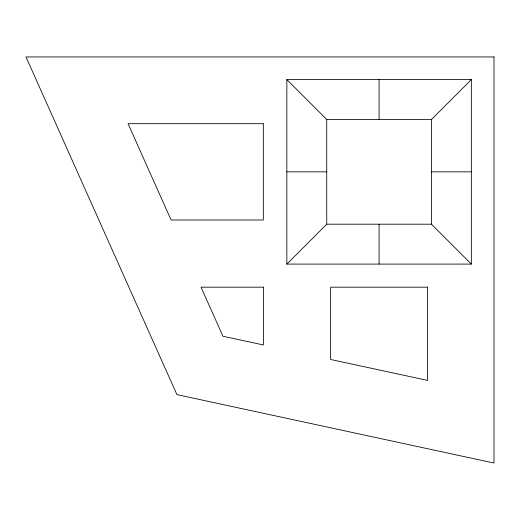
<?xml version="1.0" encoding="UTF-8"?>
<svg xmlns="http://www.w3.org/2000/svg" width="520" height="520" viewBox="0 0 520 520"><rect width="100%" height="100%" fill="white"/><g stroke="black" fill="none" stroke-linecap="round" stroke-linejoin="round"><path stroke-width="0.78" d="M286.839 264.095L326.736 224.198L326.736 119.49L286.839 79.586L471.348 79.586L471.348 264.095L286.839 264.095L286.839 79.586M326.736 119.49L431.444 119.49L471.348 79.586M286.839 171.841L326.736 171.841M431.444 171.841L471.348 171.841M326.736 224.198L431.444 224.198L471.348 264.095M431.444 119.49L431.444 224.198M379.093 79.586L379.093 119.49M379.093 224.198L379.093 264.095M494 56.947L26 56.947L176.917 394.615L494 463.053L494 56.947M263.315 123.682L128.05 123.682L171.093 219.999L263.315 219.999L263.315 123.682M263.4 287.183L201.032 287.183L222.957 336.245L263.4 344.968L263.4 287.183M427.557 287.183L330.623 287.183L330.623 359.482L427.557 380.406L427.557 287.183"/></g></svg>
